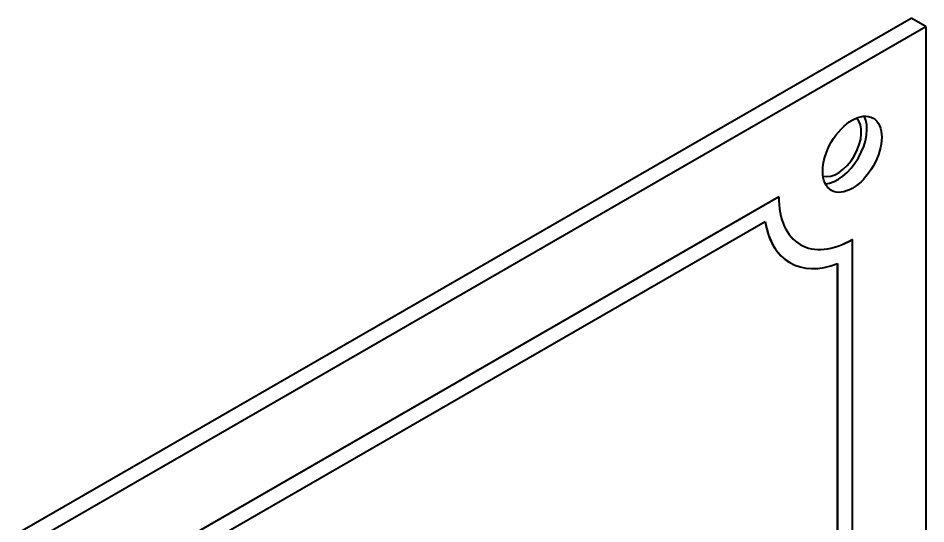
# Model space of a CAD drawing. Header units: millimetres. Extents: x 0 to 4752, y 0 to 3360.
# Drawn here: x 4304.67 to 4339.54, y 2332.23 to 2351.64 of the extents above; entities that cross this region are included whole.
import ezdxf

# ---------------------------------------------------------------- set-up
doc = ezdxf.new("R2010")
doc.units = ezdxf.units.MM
doc.header["$LTSCALE"] = 8
doc.layers.add('가시적인 것(ISO)', color=3, linetype='Continuous', lineweight=40)

msp = doc.modelspace()

# ---------------------------------------------------------------- linework, layer by layer
at = {"layer": '가시적인 것(ISO)'}
for p, q in [((4254.122, 2302.779), (4338.974, 2351.642)), ((4339.54, 2351.317), (4338.974, 2351.642)), ((4254.687, 2302.453), (4339.54, 2351.317)), ((4339.54, 2351.317), (4339.54, 2289.183)), ((4260.344, 2302.44), (4333.883, 2344.789)), ((4333.889, 2344.785), (4260.35, 2302.437)), ((4333.883, 2344.789), (4333.889, 2344.785)), ((4260.868, 2302.082), (4333.371, 2343.833)), ((4336.712, 2343.147), (4336.717, 2343.144)), ((4336.717, 2294.091), (4336.717, 2343.144)), ((4334.316, 2342.258), (4334.322, 2342.255)), ((4336.146, 2294.368), (4336.146, 2342.217)), ((4336.152, 2342.219), (4336.152, 2294.365))]:
    msp.add_line(p, q, dxfattribs=at)
msp.add_ellipse((4336.712, 2346.418), major_axis=(-0.799, -1.388), ratio=0.578093, dxfattribs=at)
for centre, major_axis, start_param, end_param in [((4336.146, 2346.743), (-0.799, -1.388), 0.360168, 2.781425), ((4336.146, 2346.743), (0.647, 1.124), 3.27528, 6.149498), ((4336.717, 2346.414), (-1.996, -3.466), 5.495853, 7.06665), ((4336.712, 2346.418), (-2.395, -4.16), 5.664986, 6.283185), ((4336.717, 2346.414), (-2.395, -4.16), 5.663302, 6.899202), ((4336.712, 2346.418), (-1.996, -3.466), 0.001411, 0.783464)]:
    msp.add_ellipse(centre, major_axis=major_axis, ratio=0.578093, start_param=start_param, end_param=end_param, dxfattribs=at)

doc.saveas('drawing.dxf')
